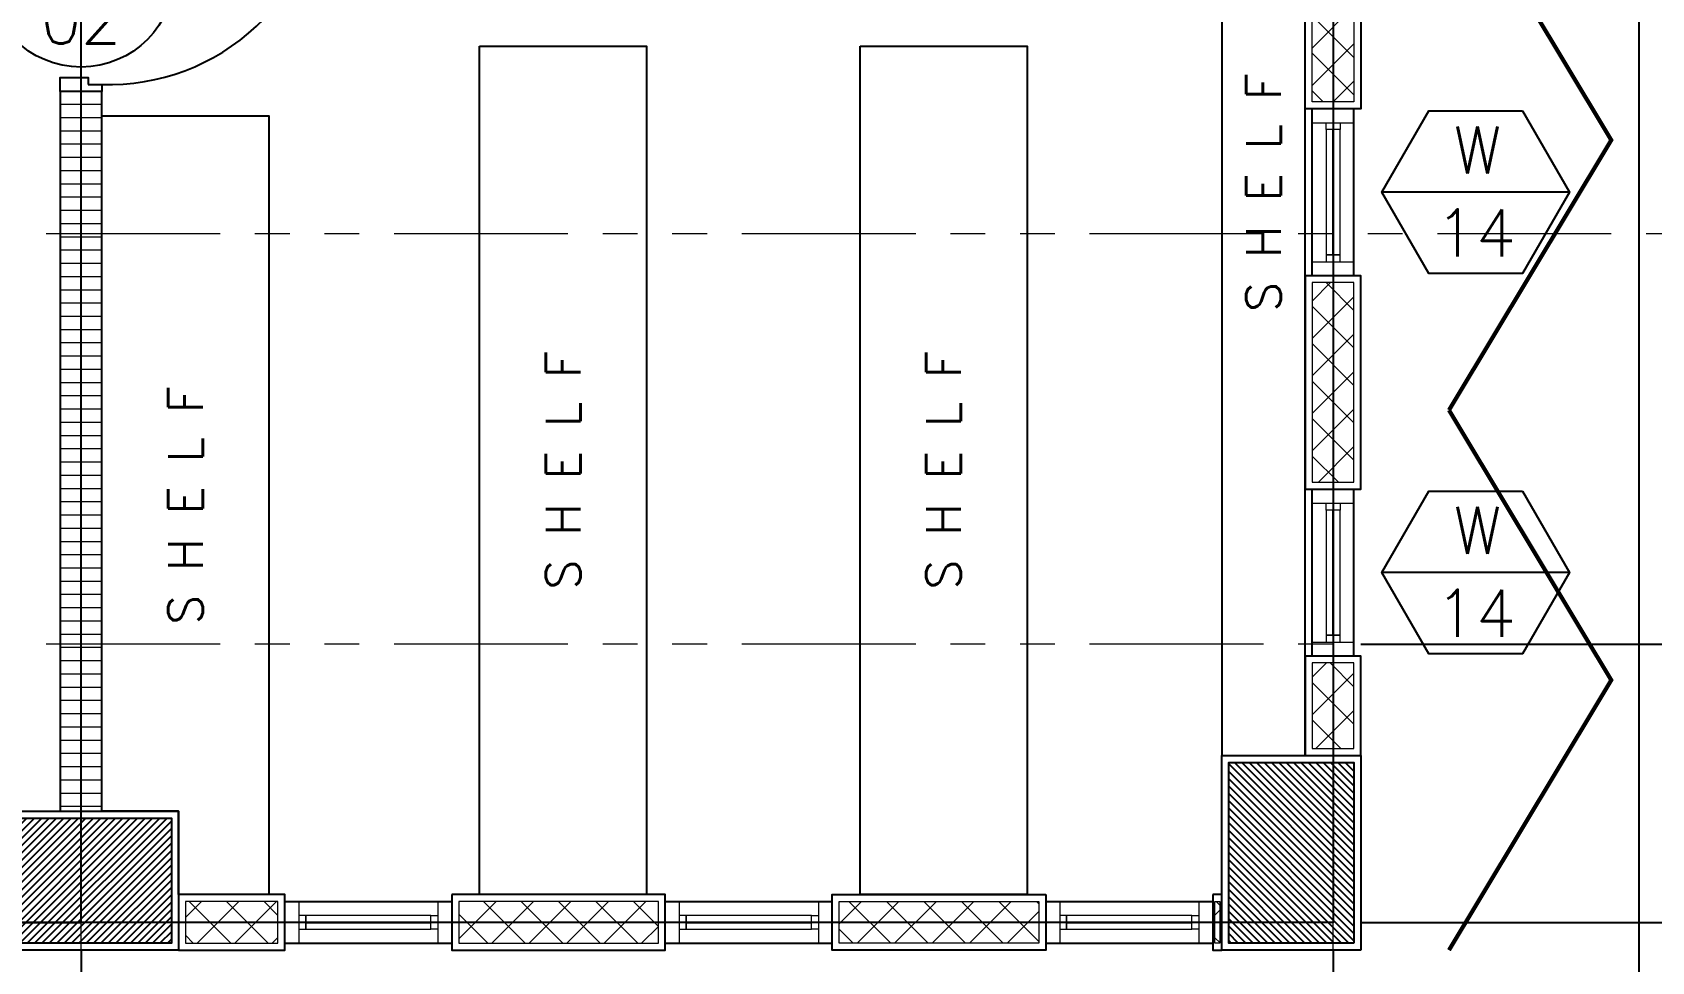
# Model space of a CAD drawing. Header units: metres. Extents: x -12400 to 1, y 0 to 106422.
# Drawn here: x -12106.79 to -12100.97, y 106388.43 to 106391.77 of the extents above; entities that cross this region are included whole.
import ezdxf
from ezdxf.enums import TextEntityAlignment as Align

# ---------------------------------------------------------------- set-up
doc = ezdxf.new("R2010")
doc.units = ezdxf.units.M
doc.header["$PDMODE"] = 35
doc.linetypes.add('PHANTOM2', pattern=[1.25, 0.625, -0.125, 0.125, -0.125, 0.125, -0.125])
for name, color, linetype, lineweight in [('.3', 6, 'Continuous', 30), ('0.1', 1, 'Continuous', 9), ('0.20', 2, 'Continuous', 20), ('A-DIM-100', 8, 'Continuous', 0), ('DIM 001', 251, 'Continuous', 13), ('HATCH', 250, 'Continuous', 5)]:
    doc.layers.add(name, color=color, linetype=linetype, lineweight=lineweight)
for name, color, linetype in [('1AR', 1, 'Continuous'), ('FIXTURE', 35, 'Continuous'), ('FURNITURE', 1, 'Continuous'), ('SCH-DOOR', 23, 'Continuous'), ('SCH-WIND', 181, 'Continuous'), ('stone', 15, 'Continuous'), ('WALL', 7, 'Continuous'), ('WINDOW', 1, 'Continuous')]:
    doc.layers.add(name, color=color, linetype=linetype)
doc.layers.add('GUIDELINES', color=206, linetype='Continuous', plot=False)
doc.styles.add('DIMTXT-100', font='arial.ttf')
doc.styles.add('swis721', font='swiss.ttf')
doc.styles.add('T-0.15', font='romans.shx', dxfattribs={"height": 0.15})
doc.styles.add('T.25', font='romans.shx', dxfattribs={"height": 0.2})
doc.dimstyles.new('D-100', dxfattribs={"dimtxt": 0.2, "dimasz": 0.15, "dimexe": 0.1, "dimexo": 0.1, "dimgap": 0.1, "dimtad": 1, "dimdec": 3, "dimzin": 4, "dimdsep": 46, "dimtxsty": 'DIMTXT-100', "dimblk": 'ARCHTICK', "dimcen": 0.2, "dimdle": 0.1, "dimclrd": 8, "dimclre": 8, "dimclrt": 2, "dimadec": 0, "dimazin": 1, "dimtfac": 1, "dimtdec": 3, "dimtofl": 0, "dimtmove": 2, "dimatfit": 3, "dimfxl": 1, "dimarcsym": 0})
doc.dimstyles.new('DIM 200', dxfattribs={"dimtxt": 200, "dimasz": 1, "dimexe": 0, "dimexo": 40, "dimgap": 50, "dimtad": 1, "dimtoh": 1, "dimdec": 0, "dimlfac": 2, "dimtxsty": 'swis721', "dimblk": 'CIR', "dimcen": 0, "dimclrd": 155, "dimclre": 155, "dimclrt": 4, "dimadec": 0, "dimazin": 0, "dimtfac": 1, "dimtdec": 0, "dimtix": 1, "dimtmove": 1, "dimatfit": 3, "dimldrblk": 'CIR', "dimfxl": 0, "dimarcsym": 0})

# ---------------------------------------------------------------- blocks, each defined once
blk = doc.blocks.new('CIR')
at = {"color": 4}
blk.add_circle((0, 0), 50, dxfattribs=at)
blk = doc.blocks.new('A$C5BEE79EC')
at = {"layer": 'FIXTURE', "color": 3}
for points in [[(-0.1000000000003638, 0.8250000000008413), (-0.1500000000000909, 0.8250000000008413), (-0.1500000000000909, 0.850000000001387), (0, 0.850000000001387), (0, 0.8000000000002956), (-0.1000000000003638, 0.8000000000002956), (-0.1000000000003638, 0.8250000000008413)], [(-0.1000000000003638, 0.0250000000005457), (-0.1500000000000909, 0.0250000000005457), (-0.1500000000000909, 0), (0, 0), (0, 0.05000000000109139), (-0.1000000000003638, 0.05000000000109139), (-0.1000000000003638, 0.0250000000005457)]]:
    blk.add_lwpolyline(points, dxfattribs=at)
at = {"layer": 'FIXTURE', "color": 2, "ltscale": 0.3}
blk.add_lwpolyline([(-0.1500000000000909, 0.0250000000005457), (-0.1500000000000909, 0.0750000000007276), (-0.9500000000003865, 0.0750000000007276), (-0.9500000000003865, 0.0250000000005457)], close=True, dxfattribs=at)
at = {"layer": 'FIXTURE', "color": 1}
blk.add_arc((-0.1750000000002387, 0.05000000000063665), 0.7754031209637504, 88.15238973399559, 178.1523897339972, dxfattribs=at)
blk = doc.blocks.new('A$C1B753C5A')
at = {"layer": 'WALL'}
h = blk.add_hatch(dxfattribs=at)
h.set_pattern_fill('ANSI31', color=250, scale=0.15)
h.set_pattern_definition([(45, (-1494.388102653662, 303.0677240852394), (-0.01325825214724777, 0.01325825214724777), [])])
h.paths.add_polyline_path([(0.4750000000001364, 0.6749999999999545), (0.02500000000009089, 0.6749999999999545), (0.02500000000009095, 0.02499999999997721), (0.4750000000001364, 0.02499999999997721)])
at = {"color": 7}
blk.add_lwpolyline([(0, 0), (0.5000000000002274, 0), (0.5000000000002274, 0.6999999999999318), (0, 0.6999999999999318)], close=True, dxfattribs=at)
at = {"layer": 'stone', "color": 5}
blk.add_lwpolyline([(0.02500000000009095, 0.02499999999997726), (0.4750000000001364, 0.02499999999997726), (0.4750000000001364, 0.6749999999999545), (0.02500000000009095, 0.6749999999999545)], close=True, dxfattribs=at)
blk = doc.blocks.new('COLUMNS2F')
at = {"xscale": -1}
blk.add_blockref('A$C1B753C5A', (-12136.85441529414, 106325.6499565114), dxfattribs=at)
at = {"xscale": -1, "rotation": 270}
blk.add_blockref('A$C1B753C5A', (-12141.80441529414, 106325.6499565114), dxfattribs=at)
blk = doc.blocks.new('*U1762')
at = {"layer": 'HATCH'}
h = blk.add_hatch(dxfattribs=at)
h.set_pattern_fill('ANSI37', color=256, scale=0.03, angle=-180)
h.set_pattern_definition([(225, (-0.3199999999985496, 0), (0.06735192090801863, -0.06735192090801868), []), (314.9999999999999, (-0.3199999999985496, 0), (0.06735192090801868, 0.06735192090801861), [])])
h.paths.add_polyline_path([(0.02500000000873115, 0.1749999999883585), (0.02500000000873115, 0.02499999999417923), (0.7425000000069073, 0.02499999999417923), (0.7425000000069073, 0.1749999999883585)])
blk.add_lwpolyline([(0, 0.1999999999825377), (0, 0), (0.7675000000010865, 0), (0.7675000000010865, 0.1999999999825377)], close=True)
blk.add_lwpolyline([(0.02500000000873115, 0.1749999999883585), (0.02500000000873115, 0.02499999999417923), (0.7425000000069073, 0.02499999999417923), (0.7425000000069073, 0.1749999999883585)], close=True, dxfattribs=at)
blk = doc.blocks.new('*U1761')
at = {"layer": 'HATCH'}
h = blk.add_hatch(dxfattribs=at)
h.set_pattern_fill('ANSI37', color=256, scale=0.03, angle=-180)
h.set_pattern_definition([(225, (-0.7049999999845002, 0), (0.06735192090801863, -0.06735192090801868), []), (314.9999999999999, (-0.7049999999845002, 0), (0.06735192090801868, 0.06735192090801861), [])])
h.paths.add_polyline_path([(0.02500000000873115, 0.1749999999883585), (0.02500000000873115, 0.02499999999417923), (0.3575000000209567, 0.02499999999417923), (0.3575000000209567, 0.1749999999883585)])
blk.add_lwpolyline([(0, 0.1999999999825377), (0, 0), (0.382500000015136, 0), (0.382500000015136, 0.1999999999825377)], close=True)
blk.add_lwpolyline([(0.02500000000873115, 0.1749999999883585), (0.02500000000873115, 0.02499999999417923), (0.3575000000209567, 0.02499999999417923), (0.3575000000209567, 0.1749999999883585)], close=True, dxfattribs=at)
blk = doc.blocks.new('*U288')
at = {"layer": 'HATCH'}
h = blk.add_hatch(dxfattribs=at)
h.set_pattern_fill('ANSI37', color=256, scale=0.03, angle=-180)
h.set_pattern_definition([(225, (-1.054999999951092, 0), (0.06735192090801863, -0.06735192090801868), []), (314.9999999999999, (-1.054999999951092, 0), (0.06735192090801868, 0.06735192090801861), [])])
h.paths.add_polyline_path([(0.02500000000873115, 0.1749999999883585), (0.02500000000873115, 0.02499999999417923), (0.007500000054365019, 0.02499999999417923), (0.007500000054365019, 0.1749999999883585)])
blk.add_lwpolyline([(0, 0.1999999999825377), (0, 0), (0.03250000004854425, 0), (0.03250000004854425, 0.1999999999825377)], close=True)
blk.add_lwpolyline([(0.02500000000873115, 0.1749999999883585), (0.02500000000873115, 0.02499999999417923), (0.007500000054365019, 0.02499999999417923), (0.007500000054365019, 0.1749999999883585)], close=True, dxfattribs=at)
blk = doc.blocks.new('*U307')
at = {"layer": 'HATCH'}
h = blk.add_hatch(dxfattribs=at)
h.set_pattern_fill('ANSI31', color=256, scale=0.015, angle=45)
h.set_pattern_definition([(90, (1.500124038975627, 0), (-0.04762500000000001, 0), [])])
h.paths.add_polyline_path([(2.587624038975263, 0), (2.587624038975263, 0.1499999999796273), (0, 0.1499999999796273), (0, 0)])
at = {"color": 3}
blk.add_lwpolyline([(2.587624038975263, 0), (2.587624038975263, 0.1499999999796273), (0, 0.1499999999796273), (0, 0)], close=True, dxfattribs=at)
blk = doc.blocks.new('*U1764')
at = {"layer": 'HATCH'}
h = blk.add_hatch(dxfattribs=at)
h.set_pattern_fill('ANSI37', color=256, scale=0.03, angle=-180)
h.set_pattern_definition([(225, (-0.7299999999583863, 0), (0.06735192090801863, -0.06735192090801868), []), (314.9999999999999, (-0.7299999999583863, 0), (0.06735192090801868, 0.06735192090801861), [])])
h.paths.add_polyline_path([(0.02500000000873115, 0.1749999999883585), (0.02500000000873115, 0.02499999999417923), (0.3325000000470706, 0.02499999999417923), (0.3325000000470706, 0.1749999999883585)])
blk.add_lwpolyline([(0, 0.1999999999825377), (0, 0), (0.3575000000412499, 0), (0.3575000000412499, 0.1999999999825377)], close=True)
blk.add_lwpolyline([(0.02500000000873115, 0.1749999999883585), (0.02500000000873115, 0.02499999999417923), (0.3325000000470706, 0.02499999999417923), (0.3325000000470706, 0.1749999999883585)], close=True, dxfattribs=at)
blk = doc.blocks.new('FP_4F')
at = {"layer": '.3', "color": 3}
for points in [[(27.10000000001492, 3.499999999956344), (27.10000000001492, 3.949999999953434)], [(27.10000000000036, 2.132499999977881), (27.10000000000036, 2.582499999974971)], [(23.40749999999753, 1.100000000020373), (23.85749999999643, 1.100000000020373)], [(24.77499999998145, 1.100000000005821), (25.22499999998217, 1.100000000005821)], [(26.14249999996719, 1.100000000005821), (26.59249999996609, 1.100000000005821)]]:
    blk.add_lwpolyline(points, dxfattribs=at)
at = {"layer": '0.20'}
for points in [[(27.02500000001783, 4.024999999965075), (27.02500000001783, 3.974999999962165), (27.17500000001201, 3.974999999962165), (27.17500000001201, 4.024999999965075)], [(27.07500000002074, 3.949999999953434), (27.07500000002074, 3.974999999962165), (27.12500000000909, 3.974999999962165), (27.12500000000909, 3.949999999953434)], [(27.07500000002074, 3.499999999956344), (27.07500000002074, 3.474999999962165), (27.12500000000909, 3.474999999962165), (27.12500000000909, 3.499999999956344)], [(27.02500000001783, 3.424999999959255), (27.02500000001783, 3.474999999962165), (27.17500000001201, 3.474999999962165), (27.17500000001201, 3.424999999959255)], [(27.02500000000327, 2.65749999997206), (27.02500000000327, 2.607499999983702), (27.17499999999745, 2.607499999983702), (27.17499999999745, 2.65749999997206)], [(27.07500000000618, 2.582499999974971), (27.07500000000618, 2.607499999983702), (27.12499999999454, 2.607499999983702), (27.12499999999454, 2.582499999974971)], [(27.02500000000327, 2.057499999980791), (27.02500000000327, 2.107499999983702), (27.17499999999745, 2.107499999983702), (27.17499999999745, 2.057499999980791)], [(27.07500000000618, 2.132499999977881), (27.07500000000618, 2.107499999983702), (27.12499999999454, 2.107499999983702), (27.12499999999454, 2.132499999977881)], [(23.3324999999968, 1.175000000017462), (23.38249999999789, 1.175000000017462), (23.38249999999789, 1.025000000023283), (23.3324999999968, 1.025000000023283)], [(23.93249999999716, 1.175000000017462), (23.88249999999789, 1.175000000017462), (23.88249999999789, 1.025000000023283), (23.93249999999716, 1.025000000023283)], [(24.69999999998254, 1.17500000000291), (24.74999999998181, 1.17500000000291), (24.74999999998181, 1.025000000008731), (24.69999999998254, 1.025000000008731)], [(25.2999999999829, 1.17500000000291), (25.24999999998181, 1.17500000000291), (25.24999999998181, 1.025000000008731), (25.2999999999829, 1.025000000008731)], [(26.06749999996646, 1.17500000000291), (26.11749999996755, 1.17500000000291), (26.11749999996755, 1.025000000008731), (26.06749999996646, 1.025000000008731)], [(26.66749999996682, 1.17500000000291), (26.61749999996573, 1.17500000000291), (26.61749999996573, 1.025000000008731), (26.66749999996682, 1.025000000008731)], [(23.40749999999753, 1.125000000014552), (23.38249999999789, 1.125000000014552), (23.38249999999789, 1.075000000026193), (23.40749999999753, 1.075000000026193)], [(23.85749999999825, 1.125000000014552), (23.88249999999789, 1.125000000014552), (23.88249999999789, 1.075000000026193), (23.85749999999825, 1.075000000026193)], [(24.77499999998145, 1.125), (24.74999999998181, 1.125), (24.74999999998181, 1.075000000011642), (24.77499999998145, 1.075000000011642)], [(25.22499999998217, 1.125), (25.24999999998181, 1.125), (25.24999999998181, 1.075000000011642), (25.22499999998217, 1.075000000011642)], [(26.14249999996719, 1.125), (26.11749999996755, 1.125), (26.11749999996755, 1.075000000011642), (26.14249999996719, 1.075000000011642)], [(26.59249999996609, 1.125), (26.61749999996573, 1.125), (26.61749999996573, 1.075000000011642), (26.59249999996609, 1.075000000011642)]]:
    blk.add_lwpolyline(points, close=True, dxfattribs=at)
at = {"layer": '0.20', "color": 8}
for points in [[(27.07500000002074, 3.949999999953434), (27.07500000002074, 3.499999999956344), (27.12500000000909, 3.499999999956344), (27.12500000000909, 3.949999999953434)], [(27.07500000000618, 2.582499999974971), (27.07500000000618, 2.132499999977881), (27.12499999999454, 2.132499999977881), (27.12499999999454, 2.582499999974971)], [(23.85749999999825, 1.125000000014552), (23.40749999999753, 1.125000000014552), (23.40749999999753, 1.075000000026193), (23.85749999999825, 1.075000000026193)], [(25.22499999998217, 1.125), (24.77499999998145, 1.125), (24.77499999998145, 1.075000000011642), (25.22499999998217, 1.075000000011642)], [(26.59249999996609, 1.125), (26.14249999996719, 1.125), (26.14249999996719, 1.075000000011642), (26.59249999996609, 1.075000000011642)]]:
    blk.add_lwpolyline(points, close=True, dxfattribs=at)
at = {"layer": '1AR', "color": 1}
blk.add_lwpolyline([(17.99999999999818, 1.000000000058208), (17.99999999999818, -7.275957614183426e-11), (28.19999999999891, 0), (28.19999999999891, 20.69999999998254), (18, 20.69999999998254), (18, 19.69999999998254)], dxfattribs=at)
at = {"layer": 'FIXTURE'}
for points in [[(27.51668330179746, 4.883208052822738, 0.015, 0.015, 0), (28.10000000040964, 3.912406039627967, 0.015, 0.015, 0), (27.51668330179746, 2.941604026418645, 0.015, 0.015, 0)], [(27.51668330179746, 2.941604026418645, 0.015, 0.015, 0), (28.10000000040964, 1.970802013223874, 0.015, 0.015, 0), (27.51668330179746, 1.000000000014552, 0.015, 0.015, 0)]]:
    blk.add_lwpolyline(points, format="xyseb", dxfattribs=at)
at = {"layer": 'FURNITURE'}
for points in [[(26.99999999999818, 5.750000000014552), (26.69999999999709, 5.750000000014552), (26.69999999999709, 1.700000000011642), (26.99999999999818, 1.700000000011642)], [(24.03249999999753, 4.250000000029104), (24.63249999999789, 4.250000000029104), (24.63249999999789, 1.200000000011642), (24.03249999999753, 1.200000000011642)], [(25.39999999999782, 4.250000000029104), (25.99999999999818, 4.250000000029104), (25.99999999999818, 1.200000000011642), (25.39999999999782, 1.200000000011642)], [(22.95000000000073, 1.200000000011642), (22.95000000000073, 1.500000000014552), (22.67499999999927, 1.500000000014552), (22.67499999999927, 4.000000000029104), (23.27499999999782, 4.000000000029104), (23.27499999999782, 1.200000000011642)]]:
    blk.add_lwpolyline(points, close=True, dxfattribs=at)
at = {"layer": 'GUIDELINES'}
for points in [[(1.100000000000364, 19.60000000000582), (10.10000000000036, 19.60000000000582), (10.10000000000036, 18.90000000000873), (18.10000000000036, 18.90000000000873), (18.10000000000036, 19.60000000000582), (27.10000000000036, 19.60000000000582), (27.10000000000036, 1.100000000005821), (18.10000000000036, 1.100000000005821), (18.10000000000036, 2.100000000122236), (10.10000000000036, 2.100000000122236), (10.10000000000036, 1.100000000005821), (1.100000000000364, 1.100000000005821)], [(18.10000000000036, 2.100000000005821), (18.10000000000036, 1.100000000005821), (22.59999999999854, 1.100000000005821), (22.59999999999854, 5.825000000011642), (18.07500000000073, 5.825000000011642), (18.07500000000073, 6.375), (15.72499999999309, 6.375), (15.72499999999309, 2.100000000005821)], [(22.59999999999854, 5.825000000011642), (27.09999999999854, 5.825000000011642), (27.09999999999854, 1.100000000005821), (22.59999999999854, 1.100000000005821)]]:
    blk.add_lwpolyline(points, close=True, dxfattribs=at)
at = {"layer": 'WINDOW'}
for p, q in [((27.02500000001783, 3.424999999959255), (27.02500000001783, 4.024999999965075)), ((27.17500000001201, 3.424999999959255), (27.17500000001201, 4.024999999965075)), ((27.02500000000327, 2.057499999980791), (27.02500000000327, 2.65749999997206)), ((27.17499999999745, 2.057499999980791), (27.17499999999745, 2.65749999997206)), ((23.3324999999968, 1.175000000017462), (23.93249999999716, 1.175000000017462)), ((24.69999999998254, 1.17500000000291), (25.2999999999829, 1.17500000000291)), ((26.06749999996646, 1.17500000000291), (26.66749999996682, 1.17500000000291)), ((23.3324999999968, 1.025000000023283), (23.93249999999716, 1.025000000023283)), ((24.69999999998254, 1.025000000008731), (25.2999999999829, 1.025000000008731)), ((26.06749999996646, 1.025000000008731), (26.66749999996682, 1.025000000008731))]:
    blk.add_line(p, q, dxfattribs=at)
for name, p in [('COLUMNS2F', (12164.05441529414, -106324.6499565114)), ('*U1761', (22.94999999999891, 1.000000000014552)), ('*U1762', (23.93249999999716, 1.000000000014552)), ('*U288', (26.66749999996682, 1.000000000014552))]:
    blk.add_blockref(name, p)
at = {"xscale": -1.00000000000001, "rotation": 90}
blk.add_blockref('*U1762', (27.20000000000618, 4.79249999995227), dxfattribs=at)
at = {"color": 1, "rotation": 270}
blk.add_blockref('*U307', (22.52500000000873, 4.087624039006187), dxfattribs=at)
at = {"rotation": 90}
for name, p in [('*U1762', (27.20000000000618, 2.65749999997206)), ('*U1764', (27.19999999999891, 1.699999999938882))]:
    blk.add_blockref(name, p, dxfattribs=at)
at = {"xscale": -1}
blk.add_blockref('*U1762', (26.06749999996646, 1.000000000014552), dxfattribs=at)
at = {"layer": 'WALL', "rotation": 180}
blk.add_blockref('A$C5BEE79EC', (22.52499999999964, 4.937624039012007), dxfattribs=at)
at = {"layer": '0.1', "color": 2, "char_height": 0.125, "attachment_point": 5, "rotation": 89.99999999999993, "style": 'T.25'}
for insert in [(26.84999999999854, 3.723590790556045), (24.33266035097768, 2.725000000020373), (25.70016035097797, 2.725000000020373), (22.9751603509776, 2.598590790570597)]:
    blk.add_mtext_dynamic_manual_height_columns('{\\C3;S H E L F}', width=1.286489697929028, gutter_width=1, heights=[0], dxfattribs=dict(at, insert=insert))
blk = doc.blocks.new('D-TAG')
at = {"layer": 'SCH-DOOR'}
blk.add_line((-0.2999999999883585, 0), (0.2999999999883585, 0), dxfattribs=at)
blk.add_circle((0, 5.821121362714621e-11), 0.3, dxfattribs=at)
at = {"layer": 'SCH-DOOR', "color": 2, "style": 'T-0.15'}
for tag, p in [('D-TAG', (-7.105427357601002e-14, 0.150000000029106)), ('D-NO', (-7.105427357601002e-14, -0.1499999999709054))]:
    blk.add_attdef(tag, text='', height=0.15, dxfattribs=at).set_placement(p, align=Align.MIDDLE_CENTER)
blk = doc.blocks.new('_ArchTick')
at = {"color": 0, "linetype": 'ByBlock', "const_width": 0.15}
blk.add_lwpolyline([(-0.5, -0.5), (0.5, 0.5)], dxfattribs=at)
blk = doc.blocks.new('*D1820')
at = {"layer": 'DEFPOINTS', "color": 0, "transparency": 16777216}
for p in [(-12102.11296792572, 106407.0702236537), (-12102.11296792572, 106388.5702236537), (-12099.06296792574, 106388.5702236537)]:
    blk.add_point(p, dxfattribs=at)
at = {"layer": 'DIM 001', "color": 8, "lineweight": -2, "transparency": 16777216}
for p, q in [((-12099.06296792574, 106407.1702236538), (-12099.06296792574, 106388.4702236537)), ((-12102.01296792572, 106407.0702236537), (-12098.96296792574, 106407.0702236537)), ((-12102.01296792572, 106388.5702236537), (-12098.96296792574, 106388.5702236537))]:
    blk.add_line(p, q, dxfattribs=at)
at = {"layer": 'DIM 001', "color": 8, "lineweight": -2, "transparency": 16777216, "xscale": 0.15, "yscale": 0.15, "zscale": 0.15}
for p, rotation in [((-12099.06296792574, 106407.0702236537), 90), ((-12099.06296792574, 106388.5702236537), 270)]:
    blk.add_blockref('_ArchTick', p, dxfattribs=dict(at, rotation=rotation))
at = {"layer": 'DIM 001', "color": 2, "transparency": 16777216, "insert": (-12099.26508252325, 106397.8202236537), "char_height": 0.2, "attachment_point": 5, "rotation": 90, "style": 'DIMTXT-100'}
blk.add_mtext('18.500', dxfattribs=at)
blk = doc.blocks.new('*D1821')
at = {"layer": 'DEFPOINTS', "color": 0, "transparency": 16777216}
for p in [(-12102.11296792572, 106388.5702236537), (-12101.01296792572, 106387.4702236538), (-12099.06296792574, 106387.4702236538)]:
    blk.add_point(p, dxfattribs=at)
at = {"layer": 'DIM 001', "color": 8, "lineweight": -2, "transparency": 16777216}
for p, q in [((-12099.06296792574, 106388.6702236538), (-12099.06296792574, 106387.3702236538)), ((-12102.01296792572, 106388.5702236537), (-12098.96296792574, 106388.5702236537)), ((-12100.91296792572, 106387.4702236538), (-12098.96296792574, 106387.4702236538))]:
    blk.add_line(p, q, dxfattribs=at)
at = {"layer": 'DIM 001', "color": 8, "lineweight": -2, "transparency": 16777216, "xscale": 0.15, "yscale": 0.15, "zscale": 0.15}
for p, rotation in [((-12099.06296792574, 106388.5702236537), 90), ((-12099.06296792574, 106387.4702236538), 270)]:
    blk.add_blockref('_ArchTick', p, dxfattribs=dict(at, rotation=rotation))
at = {"layer": 'DIM 001', "color": 2, "transparency": 16777216, "insert": (-12099.26508252325, 106388.0202236537), "char_height": 0.2, "attachment_point": 5, "rotation": 90, "style": 'DIMTXT-100'}
blk.add_mtext('1.100', dxfattribs=at)
blk = doc.blocks.new('*D1825')
at = {"layer": 'DEFPOINTS', "color": 0, "transparency": 16777216}
for p in [(-12102.11296792572, 106393.2952236538), (-12102.11296792572, 106388.5702236537), (-12099.51296792575, 106388.5702236537)]:
    blk.add_point(p, dxfattribs=at)
at = {"layer": 'DIM 001', "color": 8, "lineweight": -2, "transparency": 16777216}
for p, q in [((-12099.51296792575, 106393.3952236538), (-12099.51296792575, 106388.4702236537)), ((-12102.01296792572, 106393.2952236538), (-12099.41296792575, 106393.2952236538)), ((-12102.01296792572, 106388.5702236537), (-12099.41296792575, 106388.5702236537))]:
    blk.add_line(p, q, dxfattribs=at)
at = {"layer": 'DIM 001', "color": 8, "lineweight": -2, "transparency": 16777216, "xscale": 0.15, "yscale": 0.15, "zscale": 0.15}
for p, rotation in [((-12099.51296792575, 106393.2952236538), 90), ((-12099.51296792575, 106388.5702236537), 270)]:
    blk.add_blockref('_ArchTick', p, dxfattribs=dict(at, rotation=rotation))
at = {"layer": 'DIM 001', "color": 2, "transparency": 16777216, "insert": (-12099.71508252327, 106390.9327236537), "char_height": 0.2, "attachment_point": 5, "rotation": 90, "style": 'DIMTXT-100'}
blk.add_mtext('4.725', dxfattribs=at)
blk = doc.blocks.new('*D1826')
at = {"layer": 'DEFPOINTS', "color": 0, "transparency": 16777216}
for p in [(-12102.11296792572, 106389.5702236539), (-12099.96296792573, 106389.5702236539), (-12102.11296792572, 106388.5702236537)]:
    blk.add_point(p, dxfattribs=at)
at = {"layer": 'DIM 001', "color": 8, "lineweight": -2, "transparency": 16777216}
for p, q in [((-12099.96296792573, 106388.4702236537), (-12099.96296792573, 106389.6702236539)), ((-12102.01296792572, 106389.5702236539), (-12099.86296792573, 106389.5702236539)), ((-12102.01296792572, 106388.5702236537), (-12099.86296792573, 106388.5702236537))]:
    blk.add_line(p, q, dxfattribs=at)
at = {"layer": 'DIM 001', "color": 8, "lineweight": -2, "transparency": 16777216, "xscale": 0.15, "yscale": 0.15, "zscale": 0.15}
for p, rotation in [((-12099.96296792573, 106389.5702236539), 90), ((-12099.96296792573, 106388.5702236537), 270)]:
    blk.add_blockref('_ArchTick', p, dxfattribs=dict(at, rotation=rotation))
at = {"layer": 'DIM 001', "color": 2, "transparency": 16777216, "insert": (-12100.16508252324, 106389.0702236538), "char_height": 0.2, "attachment_point": 5, "rotation": 90, "style": 'DIMTXT-100'}
blk.add_mtext('1.000', dxfattribs=at)
blk = doc.blocks.new('*D1827')
at = {"layer": 'DEFPOINTS', "color": 0, "transparency": 16777216}
for p in [(-12111.13796792572, 106393.8452236538), (-12099.96296792574, 106393.8452236538), (-12102.11296792572, 106389.5702236539)]:
    blk.add_point(p, dxfattribs=at)
at = {"layer": 'DIM 001', "color": 8, "lineweight": -2, "transparency": 16777216}
for p, q in [((-12099.96296792574, 106389.4702236539), (-12099.96296792574, 106393.9452236538)), ((-12111.03796792572, 106393.8452236538), (-12099.86296792574, 106393.8452236538)), ((-12102.01296792572, 106389.5702236539), (-12099.86296792574, 106389.5702236539))]:
    blk.add_line(p, q, dxfattribs=at)
at = {"layer": 'DIM 001', "color": 8, "lineweight": -2, "transparency": 16777216, "xscale": 0.15, "yscale": 0.15, "zscale": 0.15}
for p, rotation in [((-12099.96296792574, 106393.8452236538), 90), ((-12099.96296792574, 106389.5702236539), 270)]:
    blk.add_blockref('_ArchTick', p, dxfattribs=dict(at, rotation=rotation))
at = {"layer": 'DIM 001', "color": 2, "transparency": 16777216, "insert": (-12100.16508252325, 106391.7077236538), "char_height": 0.2, "attachment_point": 5, "rotation": 90, "style": 'DIMTXT-100'}
blk.add_mtext('4.275', dxfattribs=at)
blk = doc.blocks.new('*D1831')
at = {"layer": 'DEFPOINTS', "color": 0, "transparency": 16777216}
for p in [(-12128.11296792572, 106388.5702236537), (-12102.11296792572, 106388.5702236537), (-12102.11296792572, 106384.4202236537)]:
    blk.add_point(p, dxfattribs=at)
at = {"layer": 'DIM 001', "color": 8, "lineweight": -2, "transparency": 16777216}
for p, q in [((-12128.11296792572, 106388.4702236537), (-12128.11296792572, 106384.3202236537)), ((-12102.11296792572, 106388.4702236537), (-12102.11296792572, 106384.3202236537)), ((-12128.21296792572, 106384.4202236537), (-12102.01296792572, 106384.4202236537))]:
    blk.add_line(p, q, dxfattribs=at)
at = {"layer": 'DIM 001', "color": 8, "lineweight": -2, "transparency": 16777216, "xscale": 0.15, "yscale": 0.15, "zscale": 0.15, "rotation": 180}
blk.add_blockref('_ArchTick', (-12128.11296792572, 106384.4202236537), dxfattribs=at)
at = {"layer": 'DIM 001', "color": 8, "lineweight": -2, "transparency": 16777216, "xscale": 0.15, "yscale": 0.15, "zscale": 0.15}
blk.add_blockref('_ArchTick', (-12102.11296792572, 106384.4202236537), dxfattribs=at)
at = {"layer": 'DIM 001', "color": 2, "transparency": 16777216, "insert": (-12115.11296792572, 106384.6223382513), "char_height": 0.2, "attachment_point": 5, "style": 'DIMTXT-100'}
blk.add_mtext('26.000', dxfattribs=at)
blk = doc.blocks.new('*D1832')
at = {"layer": 'DEFPOINTS', "color": 0, "transparency": 16777216}
for p in [(-12102.11296792572, 106388.5702236537), (-12101.01296792572, 106387.4702236537), (-12101.01296792572, 106384.4202236537)]:
    blk.add_point(p, dxfattribs=at)
at = {"layer": 'DIM 001', "color": 8, "lineweight": -2, "transparency": 16777216}
for p, q in [((-12102.11296792572, 106388.4702236537), (-12102.11296792572, 106384.3202236537)), ((-12101.01296792572, 106387.3702236537), (-12101.01296792572, 106384.3202236537)), ((-12102.21296792572, 106384.4202236537), (-12100.91296792572, 106384.4202236537))]:
    blk.add_line(p, q, dxfattribs=at)
at = {"layer": 'DIM 001', "color": 8, "lineweight": -2, "transparency": 16777216, "xscale": 0.15, "yscale": 0.15, "zscale": 0.15, "rotation": 180}
blk.add_blockref('_ArchTick', (-12102.11296792572, 106384.4202236537), dxfattribs=at)
at = {"layer": 'DIM 001', "color": 8, "lineweight": -2, "transparency": 16777216, "xscale": 0.15, "yscale": 0.15, "zscale": 0.15}
blk.add_blockref('_ArchTick', (-12101.01296792572, 106384.4202236537), dxfattribs=at)
at = {"layer": 'DIM 001', "color": 2, "transparency": 16777216, "insert": (-12101.56296792572, 106384.6223382513), "char_height": 0.2, "attachment_point": 5, "style": 'DIMTXT-100'}
blk.add_mtext('1.100', dxfattribs=at)
blk = doc.blocks.new('*D1837')
at = {"layer": 'DEFPOINTS', "color": 0, "transparency": 16777216}
for p in [(-12111.11296792572, 106388.5702236537), (-12106.61296792572, 106388.5702236537), (-12106.61296792572, 106384.8702236537)]:
    blk.add_point(p, dxfattribs=at)
at = {"layer": 'DIM 001', "color": 8, "lineweight": -2, "transparency": 16777216}
for p, q in [((-12111.11296792572, 106388.4702236537), (-12111.11296792572, 106384.7702236537)), ((-12106.61296792572, 106388.4702236537), (-12106.61296792572, 106384.7702236537)), ((-12111.21296792572, 106384.8702236537), (-12106.51296792572, 106384.8702236537))]:
    blk.add_line(p, q, dxfattribs=at)
at = {"layer": 'DIM 001', "color": 8, "lineweight": -2, "transparency": 16777216, "xscale": 0.15, "yscale": 0.15, "zscale": 0.15, "rotation": 180}
blk.add_blockref('_ArchTick', (-12111.11296792572, 106384.8702236537), dxfattribs=at)
at = {"layer": 'DIM 001', "color": 8, "lineweight": -2, "transparency": 16777216, "xscale": 0.15, "yscale": 0.15, "zscale": 0.15}
blk.add_blockref('_ArchTick', (-12106.61296792572, 106384.8702236537), dxfattribs=at)
at = {"layer": 'DIM 001', "color": 2, "transparency": 16777216, "insert": (-12108.86296792572, 106385.0723382513), "char_height": 0.2, "attachment_point": 5, "style": 'DIMTXT-100'}
blk.add_mtext('4.500', dxfattribs=at)
blk = doc.blocks.new('*D1838')
at = {"layer": 'DEFPOINTS', "color": 0, "transparency": 16777216}
for p in [(-12106.61296792572, 106388.5702236537), (-12102.11296792572, 106388.5702236537), (-12102.11296792572, 106384.8702236537)]:
    blk.add_point(p, dxfattribs=at)
at = {"layer": 'DIM 001', "color": 8, "lineweight": -2, "transparency": 16777216}
for p, q in [((-12106.61296792572, 106388.4702236537), (-12106.61296792572, 106384.7702236537)), ((-12102.11296792572, 106388.4702236537), (-12102.11296792572, 106384.7702236537)), ((-12106.71296792572, 106384.8702236537), (-12102.01296792572, 106384.8702236537))]:
    blk.add_line(p, q, dxfattribs=at)
at = {"layer": 'DIM 001', "color": 8, "lineweight": -2, "transparency": 16777216, "xscale": 0.15, "yscale": 0.15, "zscale": 0.15, "rotation": 180}
blk.add_blockref('_ArchTick', (-12106.61296792572, 106384.8702236537), dxfattribs=at)
at = {"layer": 'DIM 001', "color": 8, "lineweight": -2, "transparency": 16777216, "xscale": 0.15, "yscale": 0.15, "zscale": 0.15}
blk.add_blockref('_ArchTick', (-12102.11296792572, 106384.8702236537), dxfattribs=at)
at = {"layer": 'DIM 001', "color": 2, "transparency": 16777216, "insert": (-12104.36296792572, 106385.0723382513), "char_height": 0.2, "attachment_point": 5, "style": 'DIMTXT-100'}
blk.add_mtext('4.500', dxfattribs=at)
blk = doc.blocks.new('W-TAG')
at = {"layer": 'SCH-WIND'}
blk.add_line((-0.2999999999883585, 1.4210854715202e-14), (0.2999999999883585, -1.4210854715202e-14), dxfattribs=at)
blk.add_lwpolyline([(-0.1500000000232831, 0.2598076211288429), (-0.3000000000465661, 1.4210854715202e-14), (-0.1500000000232831, -0.2598076211288429), (0.1499999999650754, -0.2598076211288429), (0.2999999999883585, -1.4210854715202e-14), (0.1499999999650754, 0.2598076211288429)], close=True, dxfattribs=at)
at = {"layer": 'SCH-WIND', "color": 2, "style": 'T-0.15'}
for tag, p in [('W-TAG', (-0.005861362880693832, 0.1346037882111908)), ('W-NO', (-1.4210854715202e-14, -0.1299038105644215))]:
    blk.add_attdef(tag, text='', height=0.15, dxfattribs=at).set_placement(p, align=Align.MIDDLE_CENTER)
blk = doc.blocks.new('GRID1')
at = {"color": 6, "linetype": 'PHANTOM2'}
for points in [[(-12138.75441529414, 106384.7702236537), (-12138.75441529414, 106412.5702236537)], [(-12134.25441529414, 106384.7702236537), (-12134.25441529414, 106412.5702236537)], [(-12130.75441529413, 106391.8452236537), (-12163.75441529414, 106391.8452236537)], [(-12130.7544152941, 106390.3702236538), (-12163.75441529411, 106390.3702236538)], [(-12130.75441529413, 106389.3702236537), (-12163.75441529414, 106389.3702236537)]]:
    blk.add_leader(points, dimstyle='DIM 200', override={"dimasz": 0.002, "dimgap": 60, "dimtad": 0}, dxfattribs=at)

msp = doc.modelspace()

# ---------------------------------------------------------------- block references
at = {"color": 1}
msp.add_blockref('FP_4F', (-12129.21296792572, 106387.4702236537), dxfattribs=at)
at = {"layer": 'A-DIM-100'}
msp.add_blockref('GRID1', (32.14144736842172, -0.8000000000029104), dxfattribs=at)
msp.add_blockref('GRID1', (32.14144736842172, -0.8000000000029104), dxfattribs=at)
at = {"layer": 'SCH-WIND', "xscale": 1.125, "yscale": 1.125, "zscale": 1.125}
msp.add_blockref('D-TAG', (-12106.61296792572, 106391.9828476927), dxfattribs=at).add_auto_attribs({'D-NO': '02', 'D-TAG': 'D'})
at = {"layer": 'SCH-WIND', "color": 2}
ref = msp.add_blockref('W-TAG', (-12101.60046792569, 106391.1952236537), dxfattribs=dict(at, xscale=-1.125000000042443, yscale=1.125000000042443, zscale=1.125000000042443))
ref.add_attrib('W-NO', '14', dxfattribs={"color": 2, "height": 0.1687500000063664, "style": 'T-0.15'}).set_placement((-12101.60046792569, 106391.0490818668), align=Align.MIDDLE_CENTER)
ref.add_attrib('W-TAG', 'W', dxfattribs={"color": 2, "height": 0.1687500000063664, "style": 'T-0.15'}).set_placement((-12101.59387389245, 106391.3466529154), align=Align.MIDDLE_CENTER)
ref = msp.add_blockref('W-TAG', (-12101.60046792569, 106389.8277236537), dxfattribs=dict(at, xscale=-1.125000000042443, yscale=1.125000000042443, zscale=1.125000000042443))
ref.add_attrib('W-NO', '14', dxfattribs={"color": 2, "height": 0.1687500000063664, "style": 'T-0.15'}).set_placement((-12101.60046792569, 106389.6815818668), align=Align.MIDDLE_CENTER)
ref.add_attrib('W-TAG', 'W', dxfattribs={"color": 2, "height": 0.1687500000063664, "style": 'T-0.15'}).set_placement((-12101.59387389245, 106389.9791529154), align=Align.MIDDLE_CENTER)

# ---------------------------------------------------------------- dimensions: what is measured, and where the dimension line sits
at = {"layer": 'DIM 001'}
for base, p1, p2, picture, middle in [((-12099.06296792574, 106388.5702236537), (-12102.11296792572, 106407.0702236537), (-12102.11296792572, 106388.5702236537), '*D1820', (-12099.26508252325, 106397.8202236537)), ((-12099.96296792574, 106393.8452236538), (-12102.11296792572, 106389.5702236538), (-12111.13796792572, 106393.8452236537), '*D1827', (-12100.16508252325, 106391.7077236538)), ((-12099.51296792575, 106388.5702236537), (-12102.11296792572, 106393.2952236537), (-12102.11296792572, 106388.5702236537), '*D1825', (-12099.71508252327, 106390.9327236537)), ((-12099.96296792573, 106389.5702236539), (-12102.11296792572, 106388.5702236537), (-12102.11296792572, 106389.5702236538), '*D1826', (-12100.16508252324, 106389.0702236538)), ((-12099.06296792574, 106387.4702236538), (-12102.11296792572, 106388.5702236537), (-12101.01296792572, 106387.4702236537), '*D1821', (-12099.26508252325, 106388.0202236537))]:
    dim = msp.add_linear_dim(base=base, p1=p1, p2=p2, angle=90, dimstyle='D-100', dxfattribs=at)
    dim.commit()
    dim.dimension.update_dxf_attribs({"geometry": picture, "text_midpoint": middle})
for base, p1, p2, picture, middle in [((-12102.11296792572, 106384.4202236537), (-12128.11296792572, 106388.5702236537), (-12102.11296792572, 106388.5702236537), '*D1831', (-12115.11296792572, 106384.6223382513)), ((-12106.61296792572, 106384.8702236537), (-12111.11296792572, 106388.5702236537), (-12106.61296792572, 106388.5702236537), '*D1837', (-12108.86296792572, 106385.0723382513)), ((-12102.11296792572, 106384.8702236537), (-12106.61296792572, 106388.5702236537), (-12102.11296792572, 106388.5702236537), '*D1838', (-12104.36296792572, 106385.0723382513)), ((-12101.01296792572, 106384.4202236537), (-12102.11296792572, 106388.5702236537), (-12101.01296792572, 106387.4702236537), '*D1832', (-12101.56296792572, 106384.6223382513))]:
    dim = msp.add_linear_dim(base=base, p1=p1, p2=p2, dimstyle='D-100', dxfattribs=at)
    dim.commit()
    dim.dimension.update_dxf_attribs({"geometry": picture, "text_midpoint": middle})

doc.saveas('drawing.dxf')
